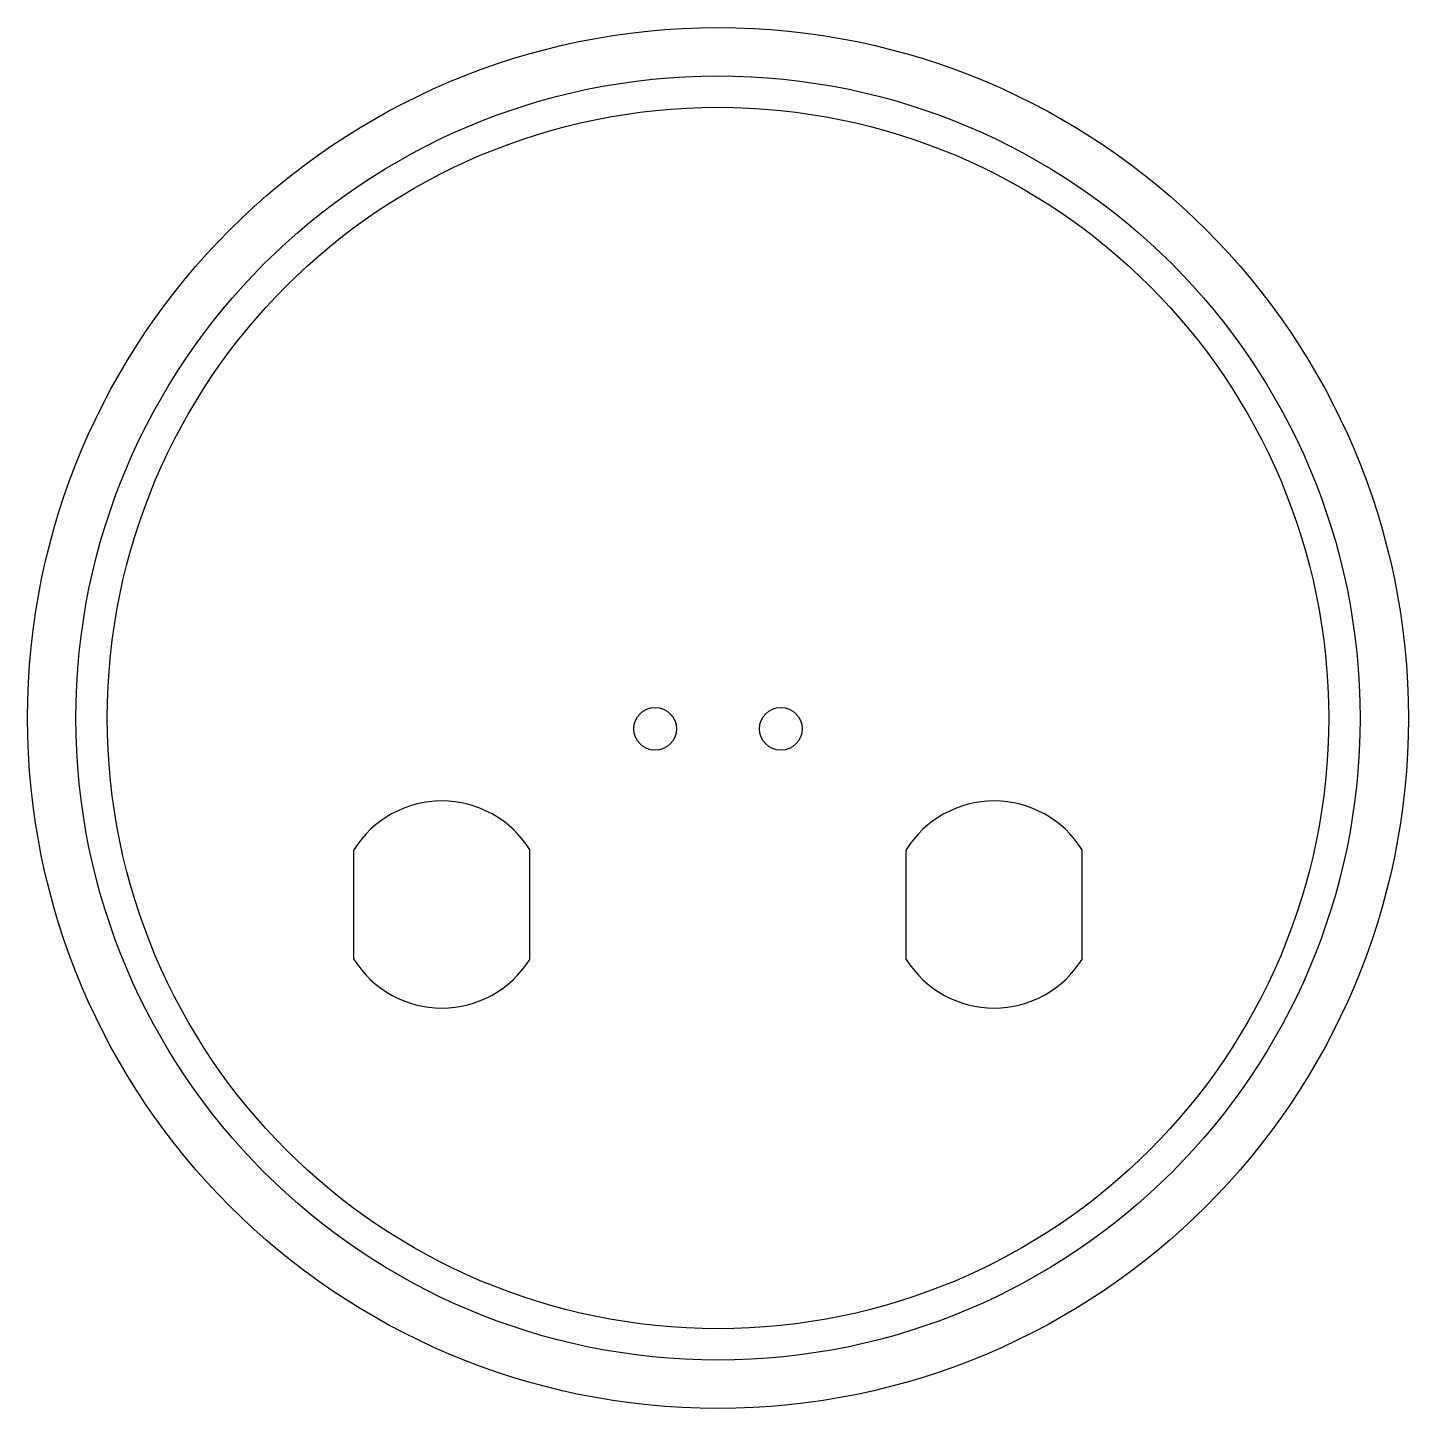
# Model space of a CAD drawing. Header units: millimetres. Extents: x -55 to 55, y -55 to 55.
import ezdxf

# ---------------------------------------------------------------- set-up
doc = ezdxf.new("R2010")
doc.units = ezdxf.units.MM
doc.layers.add('CANAL_2P5', color=3, linetype='Continuous')
doc.layers.add('CORTE', color=7, linetype='Continuous')

msp = doc.modelspace()

# ---------------------------------------------------------------- linework, layer by layer
at = {"layer": 'CANAL_2P5'}
for radius in [51.15, 48.65]:
    msp.add_circle((0, 0), radius, dxfattribs=at)
at = {"layer": 'CORTE'}
for p, q in [((-29, -19.23), (-29, -10.49)), ((-15, -19.23), (-15, -10.49)), ((15, -19.23), (15, -10.49)), ((29, -19.23), (29, -10.49))]:
    msp.add_line(p, q, dxfattribs=at)
for centre, radius in [((0, 0), 55), ((-5, -0.86), 1.7), ((5, -0.86), 1.7)]:
    msp.add_circle(centre, radius, dxfattribs=at)
for centre, start, end in [((-22, -14.86), 31.9527, 148.0473), ((22, -14.86), 31.9527, 148.0473), ((-22, -14.86), 211.9527, 328.0473), ((22, -14.86), 211.9527, 328.0473)]:
    msp.add_arc(centre, 8.25, start, end, dxfattribs=at)

doc.saveas('drawing.dxf')
